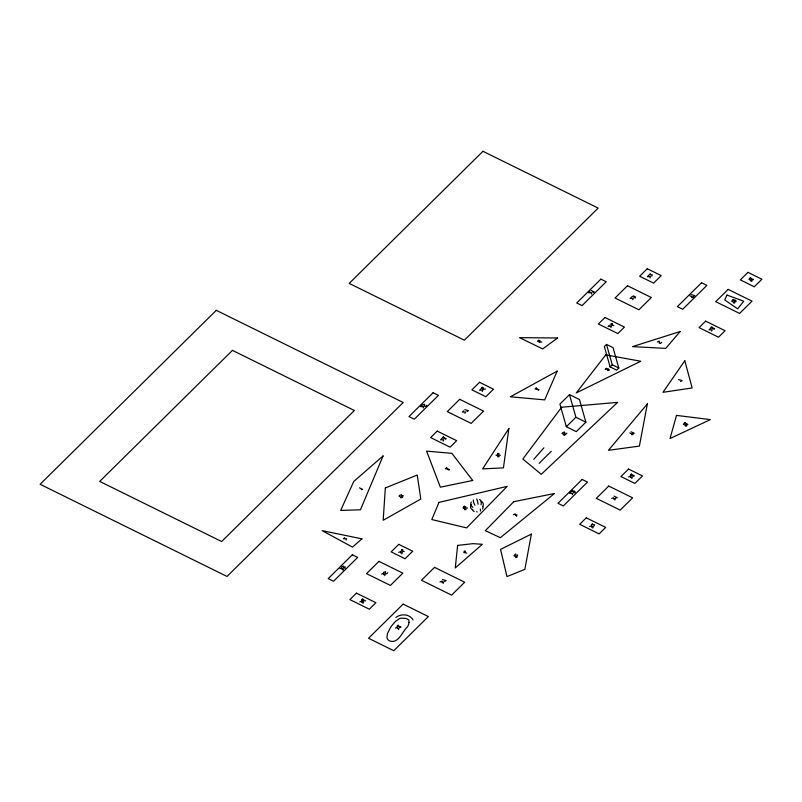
<?xml version="1.0" encoding="UTF-8"?>
<svg xmlns="http://www.w3.org/2000/svg" width="802" height="802" viewBox="0 0 802 802"><rect width="100%" height="100%" fill="white"/><g stroke="black" fill="none" stroke-linecap="round" stroke-linejoin="round"><path stroke-width="1.2" d="M408.96 622.422L408.98 622.151A39.047 27.509 -15.8 0 0 409.02 621.44L408.91 620.367A2.737 1.925 -15.8 0 0 408.659 619.936L407.195 618.984A12.451 8.772 -15.8 0 0 405.682 618.442L401.12 618.162A5.744 4.05 -15.8 0 0 399.466 618.643L395.667 621.199L392.018 625.37A52.912 37.283 -15.8 0 0 390.524 627.515L387.446 633.59L386.985 637.6A8.692 6.125 -15.8 0 0 389.201 640.708C398.173 644.668 402.183 631.645 407.516 626.783A16.551 11.659 -15.8 0 0 408.96 622.422M346.093 540.087L346.634 538.713L343.487 538.794L344.68 537.611M423.255 407.957L423.797 406.594L420.649 406.674L421.842 405.491M443.195 441.12L443.737 439.747L440.589 439.827L441.782 438.644M464.98 413.351L465.521 411.987L462.373 412.068L463.576 410.885M482.233 391.506L482.774 390.143L479.616 390.223L480.819 389.04M591.315 294.073L591.856 292.7L588.698 292.79L589.901 291.607M517.11 556.428L517.651 555.054L514.503 555.134L515.706 553.951M610.803 327.677L611.345 326.304L608.197 326.384L609.39 325.201M632.738 299.758L633.279 298.394L630.131 298.474L631.324 297.291M649.981 277.913L650.522 276.55L647.374 276.63L648.577 275.447M651.785 276.139L652.327 274.775L649.169 274.855L650.372 273.672M572.287 494.694L572.828 493.32L569.681 493.4L570.874 492.217M594.031 526.072L594.573 524.708L591.415 524.789L592.618 523.606M711.625 331.166L712.176 329.792L709.018 329.873L710.221 328.69M533.741 459.356L543.916 447.817M539.155 463.345L551.285 451.275M422.443 404.9L424.689 404.228L424.178 405.752L425.571 406.444L426.774 405.261M481.24 388.358L482.443 387.176M483.155 389.301L483.656 387.777L482.012 387.857L482.112 388.79L483.155 389.301L485.451 389.1M537.601 341.251L538.804 340.068M442.213 437.972L443.406 436.789M539.515 342.193L540.017 340.67L538.373 340.75L538.473 341.682L539.515 342.193L541.801 341.993M399.526 495.476L401.421 494.633L401.561 496.037M402.654 497.019L403.155 495.496L401.862 495.736M339.888 568.708L341.782 567.876L341.933 569.27M341.692 566.934L343.577 566.102L343.727 567.495M445.511 468.859L446.714 467.676M343.025 570.252L343.527 568.728L342.233 568.979M344.82 568.478L345.321 566.954L344.028 567.204M535.054 389L536.247 387.817M631.926 296.7L633.821 295.858L633.961 297.261M635.054 298.244L635.555 296.72L634.262 296.971M612.187 323.477L610.683 324.96L613.72 325.562M606.492 344.419L604.347 346.534L610.121 366.905L616.658 370.133L618.803 368.018L613.029 347.637L606.492 344.419L612.267 364.79L618.803 368.018M498.794 453.32L497.3 454.794L500.328 455.406M398.714 552.408L400.609 551.565L400.749 552.969M402.704 549.5L401.211 550.974L404.238 551.586M401.842 553.951L402.343 552.428L401.05 552.678M381.622 574.102L383.516 573.27L383.657 574.663M383.416 572.327L385.652 571.666L385.15 573.189L386.544 573.871L387.747 572.688M384.749 575.646L385.251 574.122L383.957 574.372M361.451 600.006L362.654 598.823M569.5 394.624L559.926 404.068L566.332 426.714L576.297 431.626L585.871 422.173L579.465 399.536L569.5 394.624L575.906 417.261L585.871 422.173M359.827 601.871L361.722 601.029L361.872 602.432M363.366 600.959L363.867 599.425L362.223 599.505L362.324 600.437L363.366 600.959L365.662 600.758M362.965 603.415L363.466 601.891L362.173 602.142M463.355 507.255L464.558 506.072M605.259 369.401L606.452 368.218M465.27 508.197L465.772 506.674L464.137 506.754L464.228 507.686L465.27 508.197L467.566 507.997M608.016 368.99L607.515 370.514L609.159 370.444L609.069 369.511L608.016 368.99L605.731 369.191M610.121 366.905L612.267 364.79M566.332 426.714L575.906 417.261M562.553 432.809L564.448 431.967L564.889 433.08L564.287 433.671L565.681 434.353L566.874 433.17M657.309 341.993L659.204 341.151L659.645 342.253L659.054 342.845L660.437 343.537L661.64 342.354M465.23 551.014L463.736 552.498L466.764 553.109M440.007 581.951L441.902 581.109L442.042 582.513M397.01 626.252L398.213 625.069M395.386 628.106L397.281 627.264L397.431 628.668M749.379 278.705L750.572 277.522M443.135 583.495L443.636 581.971L442.343 582.222M513.36 514.734L515.255 513.892L515.405 515.295M398.524 629.65L399.025 628.126L397.732 628.377M732.126 300.55L733.329 299.367M734.893 300.138L734.391 301.662L736.035 301.582L735.935 300.65L734.893 300.138L732.607 300.339M516.488 516.277L516.999 514.754L515.696 514.994M710.642 328.018L711.845 326.835M571.305 491.546L572.498 490.363M574.072 491.135L573.56 492.659L575.204 492.578L575.114 491.646L574.072 491.135L571.776 491.335M630.282 475.095L631.475 473.912M628.658 476.949L630.552 476.117L630.693 477.511M683.895 423.656L685.098 422.474M611.705 498.503L613.6 497.661L613.751 499.065M631.786 478.493L632.287 476.969L630.994 477.22M614.833 500.047L615.345 498.523L614.041 498.764M589.62 526.563L591.515 525.721L591.655 527.125M592.748 528.107L593.249 526.583L591.956 526.834M395.827 617.54C400.91 613.39 409.632 613.901 413.06 619.906M592.929 292.209L594.232 291.968L591.094 290.424M750.792 281.171L752.086 280.921L748.948 279.377M691.815 297.622L693.108 297.372L689.981 295.828M733.539 303.016L734.832 302.765L731.705 301.221M563.786 435.195L565.079 434.945L561.951 433.401M497.841 456.839L499.135 456.589L495.997 455.045M632.898 433.571L634.192 433.321L631.064 431.777M631.695 434.754L632.999 434.504L629.861 432.96M685.309 426.123L686.602 425.872L683.474 424.328M361.291 489.631L362.584 489.38L359.456 487.837M400.759 497.862L402.063 497.611L398.925 496.067M464.769 509.731L466.062 509.481L462.934 507.937M615.936 497.932L617.229 497.681L614.101 496.137M515.746 557.52L517.039 557.27L513.902 555.726M691.174 294.645L694.903 295.597L693.359 296.61M678.412 379.577L682.141 380.529L680.587 381.541M464.769 409.702L468.498 410.654L466.954 411.667M442.403 579.585L446.133 580.538L444.589 581.55M611.034 323.577L612.427 324.269M497.651 453.421L499.044 454.102M464.087 551.114L465.481 551.806M401.561 549.601L402.955 550.282M481.23 501.29A6.586 4.672 -18.8 0 1 482.724 506.583M472.548 509.751A6.586 4.672 -18.8 0 1 471.055 504.458M472.809 507.355A6.586 3.88 27.8 0 1 471.315 502.072M482.854 506.523A6.586 3.88 27.8 0 1 482.463 508.969M474.914 505.27A6.586 1.604 59.7 0 1 473.421 499.987M480.258 509.1A6.586 1.604 59.7 0 1 480.368 511.054M477.22 512.037A6.586 1.273 85.5 0 1 476.789 511.465M476.558 499.004A6.586 1.273 85.5 0 1 478.052 504.288M479.546 499.506A6.586 3.679 -63.9 0 1 481.04 504.789M474.233 511.536A6.586 3.679 -63.9 0 1 472.689 509.691M385.341 487.957L383.176 520.267L420.819 499.034L417.23 475.045L385.341 487.957M457.621 545.43L455.285 567.946L482.363 544.277L472.909 543.656L457.621 545.43M508.869 428.489L503.435 467.877L482.634 468.869L508.869 428.489M531.365 534.102L524.849 569.35L506.974 576.588L500.548 549.38L531.365 534.102M647.354 403.887L639.384 446.102L608.447 450.313L647.354 403.887M676.497 415.396L670.031 438.524L710.382 419.616L676.497 415.396M383.075 455.947L360.439 509.791L340.68 510.433L353.752 481.471L383.075 455.947M438.985 502.383L431.787 519.546L466.614 527.896L507.165 486.383L438.985 502.383M557.159 371.136L544.688 399.877L510.323 396.789L557.159 371.136M727.003 295.086L724.727 299.948L737.66 308.82L743.755 301.201L727.003 295.086M684.788 360.76L662.973 392.318L692.156 387.957L684.788 360.76M561.651 407.226L522.844 459.025L541.25 474.313L617.62 402.373L561.651 407.226M605.741 354.875L576.297 392.9L640.748 361.231L605.741 354.875M680.146 331.517L665.75 348.389L632.537 346.614L680.146 331.517M513.811 501.681L485.32 530.673L500.348 537.691L554.503 493.491L513.811 501.681M216.289 310.334L40.1 484.278L227.016 576.448L403.205 402.494L216.289 310.334M232.44 350.374L99.709 481.411L221.633 541.53L354.354 410.494L232.44 350.374M482.974 151.297L349.181 283.397L464.368 340.188L598.162 208.099L482.974 151.297M433.13 392.719L408.96 416.579L414.293 419.205L438.453 395.356L433.13 392.719M459.716 399.326L447.275 411.606L471.155 423.386L483.596 411.105L459.716 399.326M479.526 382.313L471.897 389.842L485.842 396.719L493.471 389.191L479.526 382.313M437.21 431.085L430.644 437.571L450.092 447.165L456.659 440.679L437.21 431.085M600.878 279.136L576.718 302.986L582.052 305.612L606.212 281.763L600.878 279.136M443.406 437.29L442.894 437.792L446.203 438.674L445.691 439.175L443.406 437.29M352.369 554.763L328.208 578.623L333.542 581.249L357.702 557.39L352.369 554.763M627.465 285.743L615.034 298.023L638.913 309.793L651.354 297.522L627.465 285.743M647.274 268.72L639.655 276.249L653.6 283.126L661.219 275.597L647.274 268.72M446.704 468.188L446.193 468.689L449 470.072L449.511 469.571L446.704 468.188M604.969 317.492L598.392 323.978L617.841 333.572L624.417 327.086L604.969 317.492M536.247 388.328L535.736 388.83L539.044 389.712L538.543 390.213L536.247 388.328M378.955 561.37L366.524 573.651L390.404 585.43L402.845 573.149L378.955 561.37M398.764 544.357L391.145 551.876L405.09 558.753L412.709 551.225L398.764 544.357M356.459 593.129L349.883 599.615L369.331 609.199L375.907 602.713L356.459 593.129M701.56 282.765L677.399 306.625L682.723 309.251L706.893 285.402L701.56 282.765M434.534 567.355L421.461 580.267L451.606 595.134L464.679 582.222L434.534 567.355M403.135 604.106L368.539 638.262L393.772 650.703L428.368 616.548L403.135 604.106M728.146 289.372L715.705 301.652L739.594 313.432L752.035 301.151L728.146 289.372M747.955 272.359L740.336 279.888L754.281 286.765L761.9 279.236L747.955 272.359M705.65 321.131L699.073 327.617L718.522 337.211L725.088 330.725L705.65 321.131M398.203 625.57L397.692 626.071L401.01 626.953L400.499 627.455L399.406 626.913L398.203 625.57M750.572 278.023L750.06 278.525L753.369 279.407L752.857 279.908L751.765 279.367L750.572 278.023M711.835 327.336L711.324 327.848L714.131 329.221L714.642 328.72L711.835 327.336M582.162 479.456L558.002 503.315L563.325 505.942L587.485 482.082L582.162 479.456M608.748 486.062L596.307 498.343L620.197 510.122L632.628 497.841L608.748 486.062M628.557 469.05L620.938 476.568L634.873 483.446L642.502 475.917L628.557 469.05M586.242 517.821L579.676 524.308L599.124 533.891L605.69 527.405L586.242 517.821M631.465 474.413L630.963 474.924L633.76 476.298L634.272 475.797L631.465 474.413M685.088 422.975L684.577 423.476L687.384 424.859L687.885 424.358L685.088 422.975M361.963 538.854L352.459 547.074L322.163 530.653L361.963 538.854M557.601 337.983L542.663 348.92L519.566 337.662L557.601 337.983M472.709 480.488L440.358 487.185L426.604 451.115L451.867 453.341L472.709 480.488"/></g></svg>
